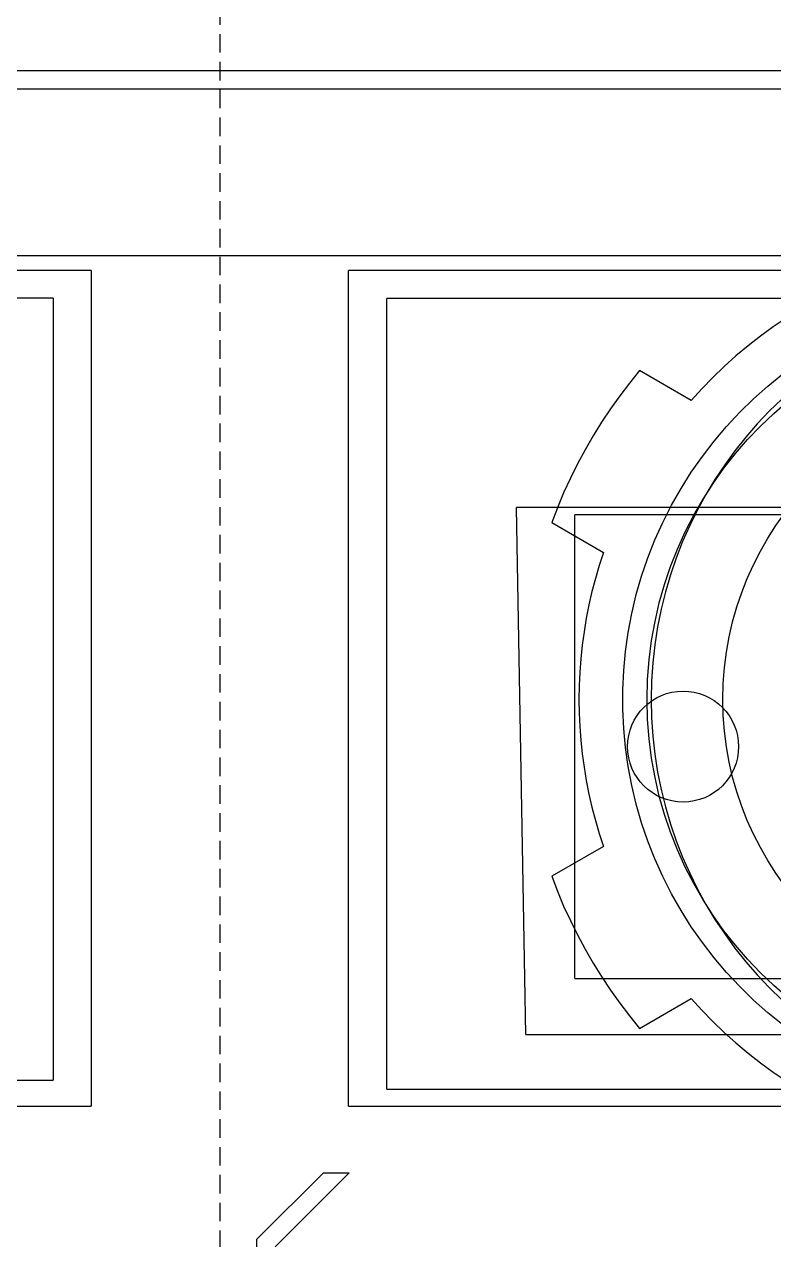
# Model space of a CAD drawing. Extents: x 0 to 144, y 0 to 203.
# Drawn here: x 66.73 to 86.92, y 43 to 75.76 of the extents above; entities that cross this region are included whole.
import ezdxf

# ---------------------------------------------------------------- set-up
doc = ezdxf.new("R2010")
doc.units = 0
doc.linetypes.add('DASHED', pattern=[0.75, 0.5, -0.25])
doc.layers.add('-15N-THT. THIẾT BỊ ĐÓNG MỞ', color=40, linetype='CONTINUOUS')

# ---------------------------------------------------------------- blocks, each defined once
blk = doc.blocks.new('06 - N - SC VSD CHIẾU TRÊN ATV630U07~55N4')
at = {"layer": '-15N-THT. THIẾT BỊ ĐÓNG MỞ', "color": 6, "linetype": 'DASHED'}
blk.add_line((0, 0), (0, -203), dxfattribs=at)
at = {"layer": '-15N-THT. THIẾT BỊ ĐÓNG MỞ'}
for p, q in [((42.118, -128.49), (-41.598, -128.49)), ((41.619, -128.988), (-41.1, -128.988)), ((58.044, -133.474), (-58.045, -133.474)), ((-3.466, -133.873), (-46.606, -133.873)), ((-3.466, -133.873), (-3.466, -156.4)), ((-3.466, -133.873), (-3.466, -133.873)), ((46.605, -133.873), (3.465, -133.873)), ((3.465, -133.873), (3.465, -133.873)), ((3.465, -156.4), (3.465, -133.873)), ((-4.486, -134.62), (-45.585, -134.62)), ((-4.486, -134.62), (-4.486, -155.7)), ((-4.486, -134.62), (-4.486, -134.62)), ((45.599, -134.625), (4.5, -134.625)), ((4.5, -155.941), (4.5, -134.625)), ((4.5, -134.625), (4.5, -134.625)), ((15.259, -135.156), (14.907, -135.393)), ((14.907, -135.393), (14.563, -135.642)), ((14.228, -135.903), (13.902, -136.176)), ((14.563, -135.642), (14.228, -135.903)), ((13.902, -136.176), (13.586, -136.459)), ((11.306, -136.569), (11.035, -136.905)), ((11.306, -136.569), (11.306, -136.569)), ((12.7, -137.374), (11.306, -136.569)), ((13.586, -136.459), (13.28, -136.754)), ((11.035, -136.905), (10.773, -137.25)), ((13.28, -136.754), (12.985, -137.059)), ((14.765, -136.987), (15.169, -136.661)), ((10.773, -137.25), (10.523, -137.603)), ((12.985, -137.059), (12.7, -137.374)), ((14.377, -137.332), (14.765, -136.987)), ((12.7, -137.374), (12.7, -137.374)), ((14.005, -137.695), (14.377, -137.332)), ((10.523, -137.603), (10.284, -137.963)), ((13.651, -138.075), (14.005, -137.695)), ((10.284, -137.963), (10.056, -138.331)), ((13.315, -138.471), (13.651, -138.075)), ((10.056, -138.331), (9.84, -138.705)), ((12.998, -138.883), (13.315, -138.471)), ((9.84, -138.705), (9.635, -139.087)), ((12.701, -139.308), (12.998, -138.883)), ((9.635, -139.087), (9.443, -139.474)), ((9.443, -139.474), (9.262, -139.867)), ((12.424, -139.748), (12.701, -139.308)), ((9.262, -139.867), (9.094, -140.266)), ((12.168, -140.199), (12.424, -139.748)), ((11.933, -140.663), (12.168, -140.199)), ((42.626, -140.257), (7.993, -140.257)), ((7.993, -140.257), (7.993, -140.257)), ((8.241, -154.47), (7.993, -140.257)), ((9.094, -140.266), (8.939, -140.669)), ((9.564, -152.961), (9.564, -140.456)), ((41.056, -140.456), (9.564, -140.456)), ((9.564, -140.456), (9.564, -140.456)), ((8.939, -140.669), (10.333, -141.474)), ((8.939, -140.669), (8.939, -140.669)), ((11.72, -141.136), (11.933, -140.663)), ((11.53, -141.62), (11.72, -141.136)), ((10.333, -141.474), (10.219, -141.823)), ((10.333, -141.474), (10.333, -141.474)), ((10.219, -141.823), (10.117, -142.175)), ((11.363, -142.111), (11.53, -141.62)), ((10.117, -142.175), (10.024, -142.529)), ((11.218, -142.61), (11.363, -142.111)), ((10.024, -142.529), (9.943, -142.887)), ((11.098, -143.115), (11.218, -142.61)), ((9.943, -142.887), (9.872, -143.247)), ((11.001, -143.626), (11.098, -143.115)), ((9.872, -143.247), (9.812, -143.609)), ((9.812, -143.609), (9.763, -143.972)), ((10.928, -144.14), (11.001, -143.626)), ((9.763, -143.972), (9.724, -144.337)), ((10.879, -144.657), (10.928, -144.14)), ((9.724, -144.337), (9.697, -144.702)), ((9.697, -144.702), (9.68, -145.069)), ((10.855, -145.176), (10.879, -144.657)), ((9.68, -145.069), (9.675, -145.435)), ((9.675, -145.435), (9.675, -145.435)), ((9.675, -145.435), (9.68, -145.802)), ((10.855, -145.695), (10.855, -145.176)), ((13.548, -145.435), (13.548, -145.435)), ((10.879, -146.214), (10.855, -145.695)), ((9.68, -145.802), (9.697, -146.168)), ((9.697, -146.168), (9.724, -146.534)), ((10.928, -146.731), (10.879, -146.214)), ((9.724, -146.534), (9.763, -146.899)), ((11.001, -147.245), (10.928, -146.731)), ((10.984, -146.706), (10.984, -146.706)), ((13.974, -146.706), (13.974, -146.706)), ((9.763, -146.899), (9.812, -147.262)), ((9.812, -147.262), (9.872, -147.624)), ((11.098, -147.755), (11.001, -147.245)), ((9.872, -147.624), (9.943, -147.984)), ((11.218, -148.26), (11.098, -147.755)), ((9.943, -147.984), (10.024, -148.341)), ((10.024, -148.341), (10.117, -148.696)), ((11.363, -148.759), (11.218, -148.26)), ((10.117, -148.696), (10.219, -149.048)), ((10.219, -149.048), (10.333, -149.397)), ((11.53, -149.251), (11.363, -148.759)), ((11.72, -149.734), (11.53, -149.251)), ((10.333, -149.397), (8.939, -150.201)), ((10.333, -149.397), (10.333, -149.397)), ((11.933, -150.208), (11.72, -149.734)), ((8.939, -150.201), (9.094, -150.605)), ((8.939, -150.201), (8.939, -150.201)), ((12.168, -150.671), (11.933, -150.208)), ((9.094, -150.605), (9.262, -151.004)), ((12.424, -151.123), (12.168, -150.671)), ((9.262, -151.004), (9.443, -151.397)), ((12.701, -151.562), (12.424, -151.123)), ((9.443, -151.397), (9.635, -151.784)), ((12.998, -151.988), (12.701, -151.562)), ((9.635, -151.784), (9.84, -152.165)), ((13.315, -152.399), (12.998, -151.988)), ((9.84, -152.165), (10.056, -152.54)), ((10.056, -152.54), (10.284, -152.907)), ((13.651, -152.796), (13.315, -152.399)), ((9.564, -152.961), (41.056, -152.961)), ((9.564, -152.961), (9.564, -152.961)), ((10.284, -152.907), (10.523, -153.268)), ((14.005, -153.175), (13.651, -152.796)), ((10.523, -153.268), (10.773, -153.621)), ((14.377, -153.538), (14.005, -153.175)), ((10.773, -153.621), (11.035, -153.965)), ((11.306, -154.302), (12.7, -153.497)), ((12.7, -153.497), (12.985, -153.812)), ((12.7, -153.497), (12.7, -153.497)), ((14.765, -153.883), (14.377, -153.538)), ((11.035, -153.965), (11.306, -154.302)), ((12.985, -153.812), (13.28, -154.117)), ((15.169, -154.21), (14.765, -153.883)), ((11.306, -154.302), (11.306, -154.302)), ((13.28, -154.117), (13.586, -154.411)), ((8.241, -154.47), (8.241, -154.47)), ((8.241, -154.47), (42.378, -154.47)), ((13.586, -154.411), (13.902, -154.695)), ((13.902, -154.695), (14.228, -154.967)), ((14.228, -154.967), (14.563, -155.229)), ((14.563, -155.229), (14.907, -155.478)), ((14.907, -155.478), (15.259, -155.715)), ((-45.585, -155.7), (-4.486, -155.7)), ((-4.486, -155.7), (-4.486, -155.7)), ((4.5, -155.941), (45.599, -155.941)), ((4.5, -155.941), (4.5, -155.941)), ((-46.606, -156.4), (-3.466, -156.4)), ((-3.466, -156.4), (-3.466, -156.4)), ((3.465, -156.4), (3.465, -156.4)), ((3.465, -156.4), (46.605, -156.4)), ((2.79, -158.194), (0.996, -159.988)), ((1.495, -160.188), (3.488, -158.194)), ((2.79, -158.194), (3.488, -158.194)), ((2.79, -158.194), (2.79, -158.194)), ((3.488, -158.194), (3.488, -158.194)), ((0.996, -159.988), (0.996, -159.988)), ((0.996, -163.677), (0.996, -159.988))]:
    blk.add_line(p, q, dxfattribs=at)
for centre, radius in [((21.929, -145.435), 10.418), ((21.929, -145.435), 8.38), ((12.479, -146.706), 1.495)]:
    blk.add_circle(centre, radius, dxfattribs=at)
blk.add_arc((22.68, -145.435), 11.064, 21.1223, 338.8777, dxfattribs=at)

msp = doc.modelspace()

# ---------------------------------------------------------------- block references
msp.add_blockref('06 - N - SC VSD CHIẾU TRÊN ATV630U07~55N4', (72, 203))

doc.saveas('drawing.dxf')
